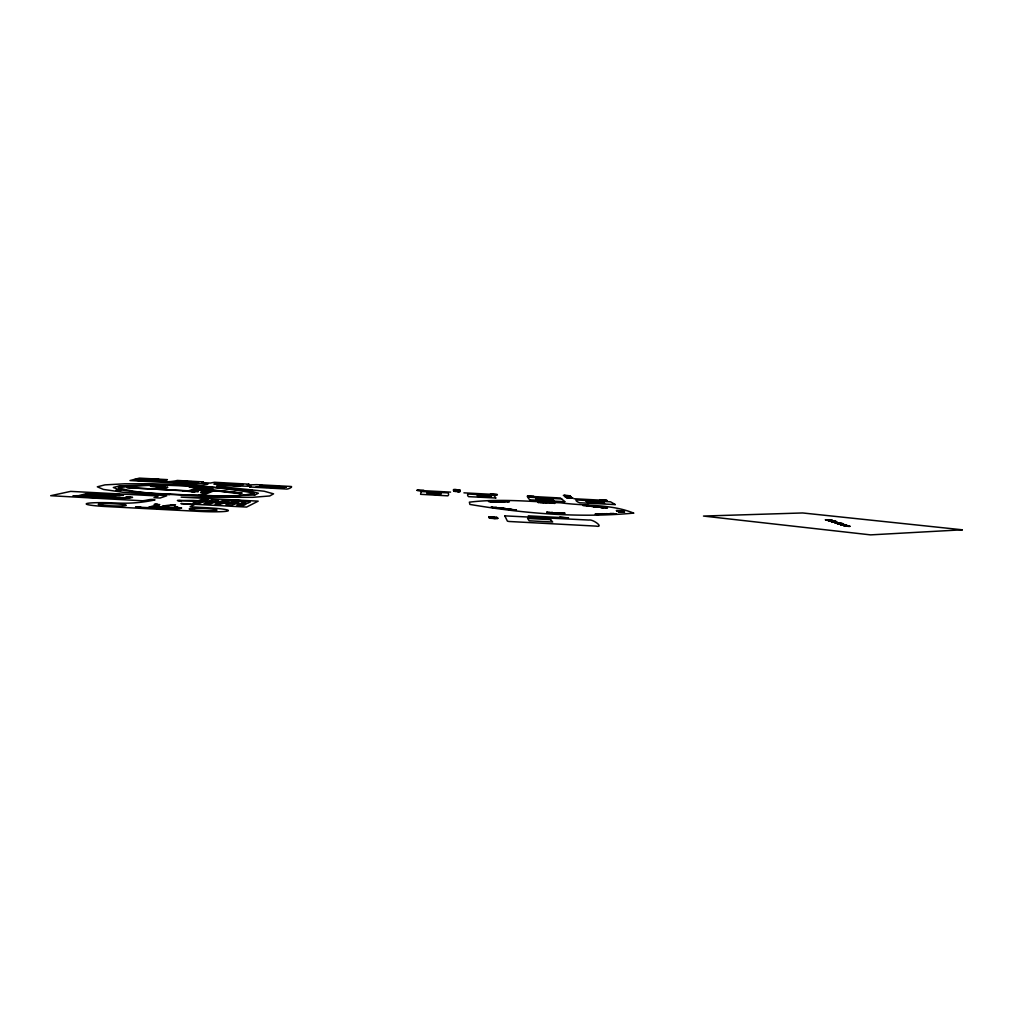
<?xml version="1.0" encoding="UTF-8"?>
<svg xmlns="http://www.w3.org/2000/svg" width="1013" height="1013" viewBox="0 0 1013 1013"><rect width="100%" height="100%" fill="white"/><g stroke="black" fill="none" stroke-linecap="round" stroke-linejoin="round"><path stroke-width="1.5" d="M496.307 518.099L497.763 518.112M283.488 487.43L284.197 487.924L279.829 487.696L283.045 487.886L280.994 487.797M280.576 487.506L277.6 487.202M281.323 487.152L283.45 487.405M278.069 486.962L282.032 487.367L281.006 487.734M276.878 486.582L286.286 487.19L282.247 486.924M243.88 503.904L246.096 504.107L243.411 505.538L236.877 505.196L239.663 503.765L242.132 503.841L223.354 502.575L243.842 503.866M248.97 501.22L247.995 501.726L250.325 501.853L247.742 503.233L241.36 502.891L247.273 501.156L229.014 499.928L248.945 501.194M274.751 486.468L272.636 486.354M274.396 486.443L272.104 486.253M270.775 487.304L271.497 487.139M272.345 486.696L270.496 486.911L272.218 486.962M270.889 486.645L269.015 486.772L271.674 486.974M268.622 487.19L266.558 486.759M268.268 487.164L263.899 487.152L267.141 487.291L265.14 487.253L265.988 487.19M267.457 486.81L264.494 486.506M268.204 486.43L257.378 486.797L259.341 486.822L258.15 486.86M266.482 487.076L265.089 486.772M268.014 486.316L277.562 487.456L272.231 486.911M230.913 502.207L233.471 500.966L239.79 501.296L237.067 502.663L192.85 500.435L177.376 500.523L228.204 502.41M264.925 485.898L262.81 486.924L280.702 487.886L282.614 486.835L259.746 485.594L273.004 486.227M226.38 502.106L229.242 500.739L224.202 500.207L225.291 500.511L222.923 500.409L219.973 501.764M201.752 482.517L203.398 481.909L177.148 480.428C175.059 481.568 151.76 483.366 167.386 479.668M249.78 486.924L251.021 486.354M215.68 501.536L218.681 500.194L212.35 499.852L209.273 501.207M572.712 497.94L566.039 497.497L567.597 497.459A11.561 0.709 3.4 0 1 568.686 497.51M248.894 484.201L247.273 484.986L256.606 484.645L289.921 486.417C294.986 486.063 287.692 489.95 285.438 488.975L249.831 486.987M204.968 500.979L208.108 499.637L201.777 499.295L198.561 500.637M240.461 484.936L241.993 484.619M611.219 513.68L614.055 513.629M570.446 496.155L568.217 496.193M181.542 508.02L179.656 508.716L156.888 508.501L162.992 508.551M234.117 485.392L236.561 484.379L218.808 483.429L216.136 484.442M606.091 513.68L616.6 514.085L609.851 513.591L614.03 513.616M234.231 484.531L235.041 484.657L231.838 484.493M234.358 484.1L232.686 484.328L234.155 484.518M231.23 484.733L235.434 485.062M231.141 484.138L235.485 484.189L233.319 484.138M844.348 524.873L840.79 524.759L845.222 524.772M228.469 485.05L227.216 484.67M230.787 484.113L227.684 484.227L228.647 483.999M226.317 484.936L224.417 484.885M227.178 484.657L226.19 484.024M225.962 484.91L226.76 485.05M488.709 516.985L489.773 516.959M212.996 487.962C212.097 487.747 191.634 488.367 205.892 490.102M222.012 484.708L213.958 484.163L240.474 485.809L225.899 485.088M220.973 484.328L216.541 484.062M221.923 483.961L218.39 483.91M210.666 488.038L193.673 487.228L198.915 488.063L190.672 491.128L194.623 491.584L187.114 490.874M221.784 483.847L230.597 484.948M198.269 491.609L126.79 487.582L131.209 487.291M206.373 488.215L202.917 489.52L223.379 490.9M456.508 490.748L453.545 490.609M195.686 491.748L192.825 491.064L198.51 489.861L196.826 489.634M611.409 514.047L608.319 513.958A17.246 1.216 3.5 0 1 608.458 513.832L607.306 513.743M147.037 507.88L165.094 507.741L165.917 507.412L164.106 507.31L168.538 506.386L166.74 506.285C187.962 503.689 164.524 505.018 162.321 506.424L164.119 506.513L148.189 507.45L149.493 507.741L135.539 507.032L141.339 507.424M196.649 489.57L201.65 487.734L208.032 487.785L205.829 487.734L206.905 487.835M568.154 496.408C564.342 496.649 565.064 495.724 565.355 496.104M193.939 483.214L191.419 483.074M194.699 482.948L197.446 482.922M195.876 482.555L182.568 481.998L185.506 481.998M832.319 521.986L836.118 521.974M194.673 482.188L190.925 481.606M192.609 482.669L196.357 482.808M558.29 513.3L557.188 513.287M624.236 511.54L621.096 511.35L621.805 511.438M457.281 490.533L453.482 490.254L455.204 490.203M167.639 487.278C167.107 489.19 151.773 489.925 165.663 487.202L156.914 486.151L167.626 487.253M607.661 514.161L602.444 513.718L604.381 513.984M182.201 482.125L190.254 482.644L180.96 482.517L198.586 482.581L197.56 482.922M132.475 497.408C119.217 500.156 105.2 496.383 91.639 497.155L86.32 497.168L110.961 498.282M179.706 482.517L183.201 481.53L197.459 482.289L194.534 483.29L180.111 482.517M179.732 482.517C181.796 482.695 173.046 483.036 180.795 481.644M155.635 488.608L159.788 487.228C133.121 485.126 173.755 486.227 157.534 488.646L163.346 489.14L155.685 488.621M112.886 498.117L128.296 498.105L130.702 497.345L125.954 496.839L126.954 496.699L132.475 497.383M111.937 497.94L114.127 497.282L123.814 497.927M119.711 495.61L121.775 494.99L115.317 494.243L123.523 495.028L108.378 495.712M592.732 506.285L591.617 506.196M109.594 495.015L103.009 496.914L78.887 495.648L85.94 493.774L118.09 495.053C105.263 493.989 124.586 494.521 118.445 495.496M456.369 490.381L459.965 490.95L455.407 490.748M102.034 496.535L102.895 496.294L92.829 496.547L105.187 496.649M107.226 495.053L108.15 494.787L98.286 495.028L115.051 495.8M154.369 480.871L162.08 480.339L152.786 480.972M130.019 487.291L128.828 487.633L131.791 488.051M152.608 481.01L156.61 480.111L142.301 479.352M153.786 480.01L152.267 479.719L154.065 479.871M150.101 480.833L146.29 480.327M151.469 480.479L153.989 480.618M544.184 502.435L548.362 502.752L546.311 502.587M565.127 496.75L566.963 496.965M831.914 520.682L832.749 520.834M565.368 496.167C569.812 496.788 572.079 497.155 570.534 496.484M144.466 479.807L138.996 479.693M142.871 479.428L138.718 480.314L153.204 481.086M453.571 490.558L454.685 490.533M95.475 494.116L85.966 494.369L116.153 495.078L113.431 495.192M569.964 497.13L566.647 497.016M138.882 479.706L135.957 480.01L140.541 480.618M75.722 495.724L72.885 495.965L111.481 497.965M504.081 508.627L505.474 508.564M460.003 490.317L457.129 490.153M498.611 501.853L497.092 501.891M603.482 507.475L594.948 506.855L595.809 506.867M453.659 491.204L456.23 491.216M567.191 496.218L569.395 496.408M173.096 508.121L175.819 508.285L173.122 508.184M172.932 505.36L171.577 505.373M841.486 524.975L847.02 525.405L845.804 525.291M74.278 495.965L76.925 496.104L74.291 496.015M181.238 500.739L178.858 500.675L181.264 500.688M845.285 524.861L844.095 524.949M501.815 508.602L503.005 508.513M514.946 509.83L511.742 509.577M137.008 507.019L139.769 507.133L137.059 507.095M841.474 524.823L842.284 524.899M832.458 521.037L833.864 521.189M831.635 520.695L830.078 520.517M169.842 494.42L167.791 494.369L169.855 494.369M507.855 501.714L503.448 501.359L507.868 501.65M494.977 507.678L499.953 507.982L495.015 507.766M503.854 508.425L499.979 508.108L505.398 508.539M497.586 518.466L497.548 518.479A13.004 1.013 3.1 0 1 497.282 518.517L497.206 518.529A8.686 0.671 3.2 0 0 496.978 518.555L489.482 518.01M129.816 496.927L127.359 496.902L129.879 496.94M123.535 497.712L126.118 497.814L123.535 497.763M564.76 501.714L529.748 499.827M218.998 504.575L216.845 504.537L220.365 504.626L215.022 504.043L218.099 502.638L224.557 502.967L218.998 504.512M456.572 490.723L458.965 490.773M232.762 500.143L231.635 500.156M254.795 494.99L258.391 493.23L250.755 491.077M254.769 494.407L253.757 494.407M549.287 503.068L550.135 502.992A44.509 2.95 3.4 0 1 551.199 502.917L553.529 503.018M117.381 490.267L119.787 490.406L117.407 490.317M135.641 487.468L133.602 487.405L135.666 487.418M226.127 496.573L231.065 496.661L224.886 496.585L228.495 496.674L227.317 496.737M607.167 513.781L605.964 514.148M239.98 493.458L236.548 493.242C222.898 492.356 208.184 487.595 194.749 491.102L198.181 491.571M507.488 509.07L511.21 509.336L509.514 509.4M250.705 491.064L211.135 487.012L158.522 484.898L119.572 485.822L113.317 487.494L118.686 489.57L134.577 491.875L160.345 494.091L217.251 496.281L254.744 494.99M498.649 501.815L496.421 501.701A16.208 1.076 3.2 0 0 496.598 501.676L495.268 501.486M453.786 490.849L459.839 491.28A17.74 1.076 3.1 0 1 459.307 491.254L456.597 491.102M603.343 507.551L601.216 507.538M121.053 486.506L119.179 486.341L120.003 486.519M606.167 507.766L607.496 507.931L604.014 507.614M200.093 495.18L201.524 495.344M834.687 522.67L835.041 522.67A16.613 1.089 4.1 0 1 835.434 522.695L837.346 522.809A16.208 1.051 4 0 0 837.865 522.835M211.514 491.026L216.212 491.216L212.945 491.204L202.993 495.192L203.727 495.382L198.827 495.18L211.54 491.026M204.157 492.673L207.842 491.153L200.219 490.216L201.055 490.229M508.146 501.372L509.336 501.372M843.525 525.544L848.666 525.924L846.792 525.962A16.069 1.076 4.1 0 0 845.716 525.95L845.07 525.924L845.716 525.684M199.903 490.241L198.687 490.178L205.854 491.064L200.625 492.47L204.195 492.622M106.821 495.598L112.392 495.56M191.077 491.381L193.394 491.482L191.128 491.444M616.613 510.831L617.639 510.843M184.999 482.695L189.355 482.935L187.164 482.96M204.335 486.822L202.448 486.759L203.284 486.671M75.798 495.712L90.474 495.636L77.051 495.927L110.404 497.801L113.646 497.13M190.292 487.088L192.508 487.228L190.305 487.139M834.573 521.404L834.611 521.454A13.448 0.861 4 0 1 833.775 521.568L833.484 521.543A12.954 0.848 4 0 0 832.559 521.492L830.66 521.163M159.826 488.988L162.105 489.089L159.851 489.051M187.114 481.682L190.254 481.808L185.278 481.694M111.291 494.838L113.532 495.104M456.205 490.469L454.558 490.317M151.95 480.998L145.758 480.896M158.142 486.151L160.371 486.24L158.193 486.202M180.681 481.276L186.899 481.39M177.224 482.492L179.352 482.631L178.402 482.492M839.79 523.164L837.295 523.088L838.625 523.265M546.969 512.325L550.603 512.743A47.484 3.368 3.2 0 0 551.768 512.654L552.705 512.54L551.199 512.477A25.743 1.861 3.4 0 0 550.869 512.515L550.869 512.515A12.726 0.912 3.3 0 1 549.603 512.477L549.16 512.641M147.05 484.417L149.152 484.569M285.159 487.152L284.159 487.152M489.532 517.985L490.178 517.985A18.753 1.469 3.2 0 1 490.634 518.01L492.647 518.124M249.097 490.393L250.16 490.381M143.732 480.491L146.809 480.656M158.838 480.238L160.94 480.327M834.94 521.834L831.04 521.556L833.281 521.682M155.685 479.174L157.775 479.263L143.631 479.453M149.975 480.175L154.394 480.504M490.368 517.858L488.899 517.63L491.001 517.149M837.992 523.886L838.346 523.86A17.322 1.152 4.1 0 1 839.233 523.898L840.22 523.936M139.515 480.643C125.333 479.124 145.1 479.288 139.997 479.466M232.268 484.037L233.383 484.011M234.332 484.138L233.471 484.151M567.077 496.332L566.381 496.319M600.494 514.211L601.849 514.237L598.746 513.971M833.534 522.037L834.725 522.189A16.664 1.076 4.1 0 0 835.079 522.239C839.878 522.746 833.294 521.682 836.219 522.29M458.484 489.836L455.989 489.861L459.699 489.899M459.155 489.95L454.508 489.545M498.548 508.121L500.663 508.336L498.801 508.121M564.912 496.37L565.9 496.408M490.292 501.688L494.838 501.853L491.039 501.473M841.892 523.797L842.879 524.076L838.068 523.898M500.283 501.853L499.371 501.828L504.512 501.6M496.775 507.538L494.141 507.589M556.884 512.73L558.024 512.806M498.599 507.906L497.687 507.754M831.445 521.125L834.585 521.037M834.294 521.264L835.7 521.391M604.457 513.68L605.647 513.857L604.799 513.908M217.567 496.167L216.909 496.18M552.212 503.081L552.655 503.068M600.076 507.31L602.317 507.437L598.177 506.994M182.682 481.416L180.745 481.327M458.952 491.647L460.168 491.609L455.863 491.267M568.508 497.763L567.331 497.624M540.511 502.435L541.043 502.486A13.536 0.874 3.3 0 0 541.714 502.587L543.55 502.803M602.178 507.576L605.571 507.792M571.484 497.877L569.876 497.763M841.157 523.632L841.74 523.784M838.232 523.303A13.156 0.861 4.1 0 1 839.169 523.366L839.802 523.48A13.663 0.886 4 0 0 840.663 523.531L839.017 524.152L841.436 524.341A16.955 1.114 4.1 0 0 841.803 524.392L842.487 524.481A15.537 1.013 4 0 0 843.652 524.633L842.094 524.886M836.257 523.227L837.232 523.341M827.279 519.922L826.507 519.884L827.76 520.163M835.041 521.619L836.105 521.91M843.424 525.139L842.715 525.063M454.736 491.039L453.849 490.988M503.246 508.513L503.993 508.475M590.022 505.804L589.262 505.778L590.06 505.791M595.125 506.766L593.441 506.715L594.542 506.639M598.366 513.87C594.644 513.794 603.026 514.705 598.316 514.047M157.319 507.12L157.965 507.12M545.475 502.866L544.399 502.841M595.365 506.627L593.048 506.513M494.99 501.574L496.56 501.802M592.44 506.513L591.554 506.411M567.989 496.826L569.496 496.914A22.805 1.368 3.4 0 0 570.129 496.952L571.383 497.028M506.323 508.767L507.184 508.881A15.828 1.114 3.2 0 1 506.31 508.893L505.588 508.779L506.462 508.754M180.922 481.631L183.378 481.745M218.036 484.429L215.123 484.201L216.073 484.341M504.841 508.931L505.246 508.919A16.069 1.152 3.2 0 1 506.019 508.906M593.656 506.373L593.453 506.373A14.739 0.962 3.4 0 1 592.668 506.386L592.415 506.399A14.954 1 3.5 0 0 591.744 506.399M561.063 518.187L568.47 517.96L559.834 516.909M457.521 490.431L458.547 490.545M492.331 507.247L491.584 507.222M844.032 524.861L845.766 525.342M504.816 508.931L503.144 508.653L505.55 508.779M595.872 506.741L596.632 506.69L595.505 506.538M505.702 501.473C507.64 501.942 496.269 501.194 497.066 501.549A15.056 1.013 3.2 0 1 497.776 501.638L498.029 501.663A14.84 0.988 3.2 0 0 498.725 501.752L499.371 501.714M829.774 520.505L826.887 520.264L830.799 520.53M490.583 501.853L493.496 501.777L490.444 501.688M491.533 507.222L490.887 507.26L496.813 507.5M249.109 490.444L251.275 490.495L247.881 490.343L252.465 490.583L250.654 490.191M602.634 514.148C609.269 514.439 595.644 513.908 602.773 513.718M601.089 500.599L607.028 500.498L599.734 499.7M166.74 508.754L179.668 507.956L173.767 507.298L174.73 507.12L181.517 507.994M554.82 503.41L553.073 503.195A13.524 0.874 3.3 0 1 552.44 503.17M603.014 507.766L602.064 507.703M595.847 514.237C591.997 513.426 605.078 514.68 596.037 514.351M593.821 506.373L595.011 506.576M608.496 514.085L607.737 514.11M835.611 521.366L834.813 521.29M139.591 480.314L155.749 480.111M534.433 497.028L527.38 496.231L533.648 496.155M495.028 501.574L493.584 501.536L494.99 501.79M834.497 521.011L833.699 520.935M102.047 496.687L103.567 496.522M490.887 494.699L497.37 494.635L490.495 493.85M130.5 487.126L136.907 487.468L130.854 487.633L134.59 488.063M146.265 481.01L139.667 480.656M423.573 491.102L416.951 490.33L423.776 490.279M586.502 505.55L587.299 505.563M234.851 484.948L243.133 484.657L238.802 484.429L240.98 484.619M493.838 507.589L491.786 507.386M193.989 491.925L183.011 490.9M491.47 501.587L488.469 501.435L490.216 501.6M614.233 514.06L615.284 514.173L614.473 514.06M827.621 520.176L825.975 519.973M149.62 484.657C135.451 483.834 159.598 484.822 147.1 484.48M183.15 481.504L178.199 481.403L174.641 482.505L178.516 482.998L173.198 482.479L180.301 481.175L196.294 482.15M490.33 517.58L491.026 517.605A13.701 1.064 3.2 0 1 491.951 517.656L492.862 517.909M201.688 495.344L202.473 495.281L201.384 495.167M502.866 501.625L503.74 501.676L501.346 501.676M849.476 525.734C847.754 526.051 852.199 526.684 848.122 526.38M457.091 490.026L459.978 490.216M512.084 509.856L508.45 509.552L511.78 509.843M842.056 523.607L842.943 523.594L841.562 523.759M508.273 509.26L508.323 509.26A17.525 1.266 3.2 0 0 507.779 509.096L509.906 509.222L507.678 509.311M99.135 494.091L99.743 494.103M141.744 479.693L139.212 480.061L147.974 480.706L145.024 480.656M829.85 520.745L828.305 520.669L829.103 520.783M836.016 521.606L836.877 521.67L836.042 521.682M508.982 509.286L507.298 509.172L508.779 509.083M619.323 511.831L618.234 511.78L619.931 511.755M609.459 513.971L609.902 513.844M118.002 494.217C113.963 494.344 121.915 494.369 117.736 494.395M455.559 491.267L454.913 491.254L456.876 491.482M621.83 511.312L619.804 511.109A28.744 1.988 3.5 0 0 619.044 511.071A19.437 1.342 3.5 0 0 618.5 511.033C614.65 510.59 627.781 511.502 621.096 510.869A46.851 3.267 3.5 0 0 618.943 510.679L617.651 510.565M124.726 497.978L127.473 497.852L113.494 497.117M619.652 511.844L624.704 511.996L622.476 511.768A47.231 3.318 3.5 0 0 620.298 511.565L618.348 511.489A24.109 1.621 3.5 0 0 619.146 511.552L619.45 511.578A12.283 0.836 3.5 0 1 619.69 511.666L619.766 511.692A14.296 0.975 3.5 0 1 619.766 511.692M837.574 523.632L838.118 523.556M490.343 517.415L491.039 517.491A20.146 1.583 3.2 0 1 492.584 517.58L494.471 517.694A28.161 2.14 3.2 0 0 495.23 517.732L495.914 517.77M502.233 501.536L500.055 501.41L501.283 501.574M216.313 495.99L216.731 496.18M113.443 494.914L114.773 495.091L112.608 495.04M148.949 480.187C143.529 479.807 150.924 480.099 155.28 480.251M568.445 497.054L567.812 497.016M571.598 497.408L570.636 497.168M189.152 481.669L188.469 481.757M228.621 484.48C231.192 484.455 226.038 484.189 228.457 484.467M238.448 485.771C240.955 485.721 235.662 485.493 238.283 485.759M618.234 510.856L618.563 510.869A14.182 0.962 3.5 0 1 618.399 510.805A12.194 0.823 3.5 0 0 618.095 510.691L616.347 510.539L617.006 510.603A23.919 1.595 3.5 0 0 617.791 510.666M497.446 507.741L496.357 507.754L497.37 507.906M225.912 502.549C222.113 502.714 229.913 502.689 225.823 502.739M841.36 523.987L841.081 523.974A10.852 0.709 4 0 1 840.537 523.949L842.968 524.443M116.368 494.787C119.889 494.661 112.962 494.686 116.546 494.61M213.794 491.014C217.364 491.343 210.552 490.773 213.857 491.178M185.151 491.001C181.973 491.14 188.583 491.14 185.252 491.166M253.63 494.243L252.63 494.243L254.782 494.357M617.272 510.97L620.956 511.324M454.141 489.52C451.279 489.596 458.294 490.102 454.698 489.963M457.167 491.495L458.838 491.647L457.876 491.609M148.974 480.048L148.303 480.035L149.987 480.137M171.666 505.17L170.488 505.17L172.957 505.297M457.483 491.356L458.129 491.546M619.576 510.907L621.07 510.957L619.31 510.805M620.944 511.793L622.463 511.856L620.678 511.692M231.534 499.966L230.47 499.966L232.749 500.093M568.597 496.294L569.357 496.281M159.851 480.2L160.94 480.289M159.839 480.327L158.889 480.251M145.72 480.567L146.784 480.656M178.339 482.631L176.085 482.441L177.262 482.543M284.159 487.012L285.147 487.101M258.391 486.873L260.48 486.924L256.137 486.734L272.269 486.671M546.526 502.803L545.412 502.676M238.865 493.458L241.233 493.508L239.587 493.255M837.371 523.43L838.03 523.746A16.183 1.051 4 0 0 839.334 523.797A19.412 1.292 4.1 0 1 840.347 523.848L840.79 523.784M156.698 479.174L158.902 479.314L141.947 479.668M156.673 479.301L155.736 479.225M566.33 497.32L566.432 497.396A10.674 0.646 3.4 0 0 567.039 497.434M571.94 497.636L571.079 497.573L571.763 497.687M496.319 517.782L497.383 517.922A9.269 0.722 3.2 0 1 497.649 518.023M454.09 489.861L455.078 489.912A17.208 1.051 3.1 0 1 455.571 489.937A25.439 1.557 3.1 0 1 456.243 489.975L457.256 490.178M238.941 493.306L238.207 493.28L240.005 493.407M216.491 495.99L217.668 496.104M201.169 495.332L200.131 495.243M840.841 524.569L842.259 524.645M841.208 524.595L841.195 524.493A15.866 1.051 4.1 0 1 842.221 524.557L842.588 524.949M562.228 513.224L561.519 513.274M845.462 526.026L847.159 526.026A15.727 1.038 4.1 0 0 848.21 526.089L848.425 526.102M152.887 479.871L154.065 479.833M189.304 481.669L191.381 481.859L189.938 481.644M240.955 484.48L242.006 484.569M203.17 486.81L204.36 486.772M119.749 486.506L121.079 486.455M221.087 490.988L242.158 493.078L198.637 489.646L203.461 487.861L209.21 487.886L207.665 487.646M828.178 520.226L831.964 520.619M829.495 520.492L828.507 520.441M840.651 524.468L840.056 524.493M512.135 509.957L513.73 509.957L510.362 509.476L516.415 509.944L514.946 509.906M844.108 524.658L843.639 524.633M564.14 495.408L563.38 495.395A11.687 0.696 3.4 0 0 563.697 495.547L565.406 495.75A17.082 1.038 3.4 0 1 565.9 495.775A25.249 1.545 3.4 0 1 566.571 495.813L567.799 496.104M540.98 502.486L540.739 502.549A11.814 0.785 3.3 0 0 539.688 502.499L539.638 502.499A23.248 1.52 3.2 0 1 539.271 502.537L537.966 502.461L538.777 502.385A44.521 2.95 3.4 0 1 539.853 502.321L543.55 502.765M830.343 520.771L832.116 520.948M829.508 520.581L829.85 521.037M833.129 520.91L832.091 521.391M833.433 521.682L835.016 521.581M848.793 526.114L846.703 526.102M227.494 496.573L226.152 496.636M569.395 495.762L568.774 495.661M566.811 497.345L567.85 497.396M572.636 497.852L566.596 497.472M830.078 520.758L831.255 521.201M831.382 521.353L832.205 521.48M838.182 522.847L840.258 522.961M837.004 523.24L838.561 523.417A13.169 0.874 4.1 0 1 839.498 523.468A13.65 0.886 4 0 0 840.334 523.43L841.043 523.493M839.498 523.544L837.485 523.518M843.386 525.405L844.665 525.468M844.538 525.367L844.715 525.38A13.384 0.899 4.1 0 1 845.652 525.43L846.298 525.557A13.903 0.912 4.1 0 0 847.185 525.608L845.918 525.696M844.209 525.354L845.045 525.481A13.397 0.899 4.1 0 1 845.994 525.544A13.891 0.912 4.1 0 0 846.843 525.494M846.488 525.861L847.412 525.874L846.058 525.696M848.096 526.291L845.235 526.19L847.982 526.279M556.644 512.996L555.263 512.958L556.58 513.16M568.863 497.256L569.281 497.383A12.131 0.747 3.3 0 1 569.585 497.484M569.635 497.307L568.989 497.269L569.749 497.307M570.686 497.763L571.56 497.801M416.951 490.33L450.532 492.115M463.929 492.837L497.37 494.635M527.38 496.231L560.632 498.016M573.902 498.725L607.028 500.498M218.707 483.796L226.418 484.087M140.528 480.061L147.29 480.301M153.102 480.871L147.328 480.301M831.344 520.15L832.331 520.188L830.47 520.024A65.617 4.027 3.9 0 1 827.368 519.846L825.316 519.758A13.131 0.836 4 0 0 825.988 519.973M832.167 521.391L832.243 521.391A12.941 0.836 4 0 1 833.167 521.442L833.458 521.467A13.435 0.861 4 0 0 834.307 521.505M838.599 523.582L839.422 523.544M528.292 515.845L568.47 517.96M490.71 518.137L495.446 518.466A11.118 0.861 3.1 0 1 494.952 518.529L490.583 518.289M568.863 495.737L568.255 495.636A58.805 3.394 3.4 0 1 565.419 495.484L564.836 495.446M571.155 497.383L568.293 497.168A14.891 0.899 3.4 0 1 567.267 497.104L566.71 497.142A12.004 0.734 3.4 0 0 565.912 497.092L565.938 497.028A16.879 1.038 3.4 0 1 566.862 497.079M568.166 497.421L571.243 497.586L570.522 497.624A14.334 0.874 3.4 0 1 570.04 497.586M622.21 511.464L622.97 511.464L622.071 511.451M495.42 517.846L492.964 517.985M454.647 489.545L456.217 489.634A14.207 0.848 3.1 0 0 456.698 489.659M457.673 490.064L458.193 490.089A22.185 1.317 3.1 0 0 458.965 490.127M455.812 490.026L457.838 490.241M570.433 496.965L571.117 496.99M567.521 497.193L568.204 497.32A13.587 0.836 3.3 0 1 568.508 497.421M837.89 523.734L837.181 523.62L837.852 523.139M846.653 525.95L845.969 526.279M497.814 507.678L498.662 507.741M599.038 513.984L600.494 514.161M490.368 516.997L491.419 517.061A74.772 5.483 3.2 0 0 495.066 517.263L497.104 517.44L496.408 517.326M564.19 495.408L565.153 495.534M567.407 495.927L568.052 495.965M490.153 517.415L489.14 517.25A15.018 1.152 3.2 0 1 488.709 517.035M455.837 489.861L454.495 489.722M600.924 507.45L600.19 507.386M840.815 524.367L840.005 524.354M846.539 526.089L845.88 525.823M556.871 513.009L553.706 512.907L556.302 513.148M566.077 496.421L568.407 496.763M617.398 511.059L616.74 510.869M232.939 484.113L232.319 484.049M139.705 480.276L137.819 480.035M209.868 487.532L212.907 487.924M503.372 508.779L501.916 508.627M455.711 491.482L453.685 491.267M591.402 506.171L592.744 506.247M588.882 506.057L590.642 506.12M216.402 484.049L214.49 483.404L218.833 483.594L215.731 483.404L217.681 483.492L216.351 483.897L217.213 484.011M210.02 487.544L189.102 487.038L196.991 488.013L188.481 490.824M507.26 509.058L507.982 509.197M223.113 490.887L237.245 492.749M567.369 496.99L565.115 496.788M590.326 506.247L590.44 506.247A15.942 1.038 3.4 0 0 590.972 506.221L591.123 506.12M841.778 524.253L842.917 524.443M457.99 491.394L459.066 491.495M841.562 524.228L844.133 524.493L842.753 524.506M590.199 506.31L587.768 506.006L590.566 506.12M610.7 513.794L611.51 513.857M834.991 522.1L836.08 522.214M152.229 479.896L150.81 479.731L155.268 480.023M187.316 482.543L189.089 482.593L185.86 482.454M137.806 479.516L139.971 479.466M587.895 505.525L589.325 505.664L582.779 505.398L588.414 505.867L586.552 505.55M239.03 492.976L240.917 493.027L237.549 492.9M133.615 487.506L132.159 487.342M134.083 487.734L132.108 487.747L136.021 488.025M836.687 523.316C833.053 522.012 847.957 523.189 838.017 523.658A22.527 1.456 4 0 0 839.055 523.696A17.36 1.152 4.1 0 1 840.524 523.772M590.212 506.234L589.009 506.095M187.836 482.796L186.519 482.859M568.61 496.775L569.99 497.079M568.065 496.053L564.456 495.496M832.445 522.05L834.028 522.202M188.329 490.811L134.742 488.089M186.468 481.795L197.13 482.543M201.764 490.279L199.954 490.292M568.812 496.307L570.446 496.446M606.445 513.768L606.129 513.718A15.955 1.127 3.5 0 1 606.914 513.882L607.205 513.92A15.739 1.102 3.5 0 0 608.003 514.022L608.585 514.085M549.363 503.106L550.641 503.144A23.236 1.52 3.3 0 0 550.945 503.119L551.047 503.106A11.801 0.785 3.3 0 1 552.098 503.144M508.906 501.663C511.514 501.866 502.904 500.954 509.26 501.372M836.573 523.012L837.232 523.088L834.687 522.835M604.989 513.933L605.495 513.996M595.631 506.969L598.354 507.032M570.294 496.053L569.268 495.965A22.033 1.304 3.4 0 1 568.496 495.927M231.99 484.391C234.813 484.531 225.139 484.366 230.533 484.936M224.544 484.923L225.785 485.075M512.325 509.704L511.692 509.615M844.867 525.722L843.525 525.62M167.373 479.63L139.439 478.123L129.968 480.542L195.028 484.125C200.359 483.011 217.39 483.606 200.764 485.518L152.482 483.758L124.612 483.809L104.959 484.872L97.324 486.81L103.427 489.431L122.89 492.255L166.79 495.775L160.092 498.029L153.976 497.7L158.053 496.193L156.015 495.864L70.657 491.381L50.675 495.712L140.465 500.675C145.441 501.422 150.051 498.181 155.027 499.903C142.858 502.575 130.208 503.6 117.584 503.068A25.806 1.988 2 0 0 86.89 503.499A25.806 1.988 2 0 0 106.644 506.576L199.143 511.388A25.338 2.001 2.3 0 0 228.077 510.869A25.338 2.001 2.3 0 0 207.057 507.741L190.089 506.791L194.23 504.74L180.922 503.562L246.564 507.07L258.188 501.156L181.137 497.13L252.706 497.32L269.711 495.965L273.561 493.838L264.14 491.216L216.719 486.24L219.707 485.493L251.034 486.316M248.881 484.176L214.477 482.264L210.299 483.062L201.777 482.555M497.636 518.441L493.458 518.162A18.247 1.406 3.2 0 1 492.837 518.137M624.071 511.388L622.856 511.286A24.983 1.671 3.5 0 1 621.982 511.236M546.906 512.312L546.931 512.312A10.611 0.76 3.3 0 0 546.741 512.274L548.552 512.426A15.106 1.089 3.3 0 1 549.236 512.464M561.709 498.966L527.583 497.117L529.685 499.802M88.334 493.736L100.591 496.952M554.39 503.258L553.744 503.081M561.43 513.236L562.126 513.224A12.726 0.899 3.4 0 0 563.19 513.186L563.304 513.173A25.743 1.861 3.4 0 1 563.621 513.135L565.102 513.211L564.304 513.312A47.459 3.356 3.3 0 1 563.051 513.401L559.366 512.971A10.611 0.76 3.3 0 0 559.163 512.933L560.885 513.085A15.094 1.089 3.4 0 1 561.671 513.122M561.746 498.991L564.836 501.676M568.344 495.712A60.033 3.457 3.4 0 1 565.444 495.547M830.787 520.125A66.985 4.103 3.9 0 1 827.608 519.948M495.104 517.377A76.342 5.597 3.2 0 1 491.368 517.162M171.678 508.057L158.256 507.969L177.237 508.349L171.678 508.057M440.807 493.584L440.756 494.686L426.878 493.939L427.093 492.85L440.807 493.584M159.585 504.601L156.85 505.766L158.648 505.867L154.115 506.791L155.926 506.893L155.065 507.209L149.607 506.931L157.496 504.765L154.115 504.398L159.585 504.601M421.129 491.571L420.585 494.319L446.657 495.775C449.266 496.927 449.253 491.976 446.746 492.825L421.18 491.546M121.079 490.406L116.077 490.267L121.079 490.406M504.803 515.87L507.412 521.151L508.995 521.48L595.872 526.102C604.862 527.95 592.972 518.922 588.794 520.049L504.803 515.87M235.333 503.537L232.496 504.968L225.962 504.626L228.887 503.195L235.333 503.537M253.655 493.027C232.99 498.852 210.21 494.509 188.849 495.23C165.398 493.116 140.883 494.661 118.255 487.671C162.878 482.644 209.412 485.164 253.655 493.027M213.768 502.41L210.628 503.816L204.082 503.474L207.298 502.068L213.768 502.41M202.967 501.84L199.688 503.246L193.128 502.904L196.497 501.498L202.967 501.84M615.271 504.563L610.535 501.815L577.575 500.004C572.965 499.105 578.942 503.562 581.259 502.853L615.17 504.588M601.203 513.895L603.951 514.123L601.203 513.895M87.738 497.168L90.233 497.231L87.738 497.168M177.883 507.437L175.249 507.348L177.883 507.386M505.842 509.02L507.184 509.26L505.905 509.02M849.806 526.241L849.882 526.317M495.775 498.016L469.842 496.712C467.537 497.56 466.385 493.052 469.196 494.091L494.255 495.471L495.75 498.016M155.533 504.449L157.99 504.525L155.571 504.449M633.632 513.11C579.309 518.2 523.62 513.49 469.88 504.423L469.361 502.169C499.713 498.472 530.407 501.587 560.822 502.815C584.83 506.171 611.08 503.828 633.632 513.11M225.266 500.308L227.659 500.409L225.304 500.308M161.004 488.621L163.245 488.773L161.042 488.621M152.305 486.164L154.508 486.265L152.305 486.164M175.515 482.77L177.617 482.91L175.591 482.77M260.873 485.594L262.899 485.734L260.898 485.582M962.35 529.799L870.598 534.877L703.491 516.06L802.638 512.958L962.35 529.799M490.824 495.977L477.212 495.256L477.566 496.37L491.343 497.104L490.824 495.977M552.566 499.282L535.636 498.383L536.662 499.523L553.782 500.435L552.566 499.282M602.786 502.119L585.907 501.22L587.502 502.385L604.571 503.296L602.786 502.119M550.629 519.656L527.583 518.453L529.179 520.796L552.667 522.024L550.629 519.656M102.794 505.272A14.093 1.089 2 0 0 125.954 505.512A14.093 1.089 2 0 0 107.745 503.613A14.093 1.089 2 0 0 102.794 505.272M194.547 510.058A13.827 1.089 2.3 0 0 216.807 510.248A13.827 1.089 2.3 0 0 198.079 508.323A13.827 1.089 2.3 0 0 194.547 510.058"/></g></svg>
